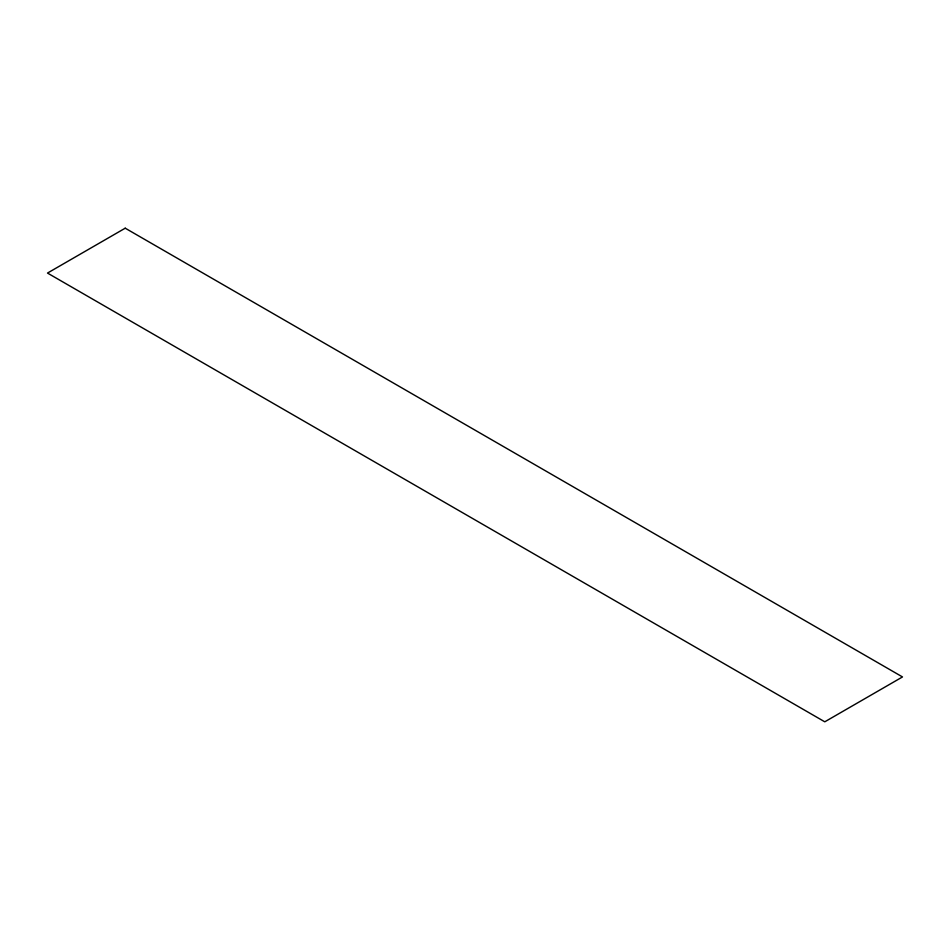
<?xml version="1.0" encoding="UTF-8"?>
<svg xmlns="http://www.w3.org/2000/svg" width="950" height="950" viewBox="0 0 950 950"><rect width="100%" height="100%" fill="white"/><g stroke="black" fill="none" stroke-linecap="round" stroke-linejoin="round"><path stroke-width="1.43" d="M125.222 228.19L47.5 273.066L824.778 721.81L902.5 676.934L125.222 228.19"/></g></svg>
